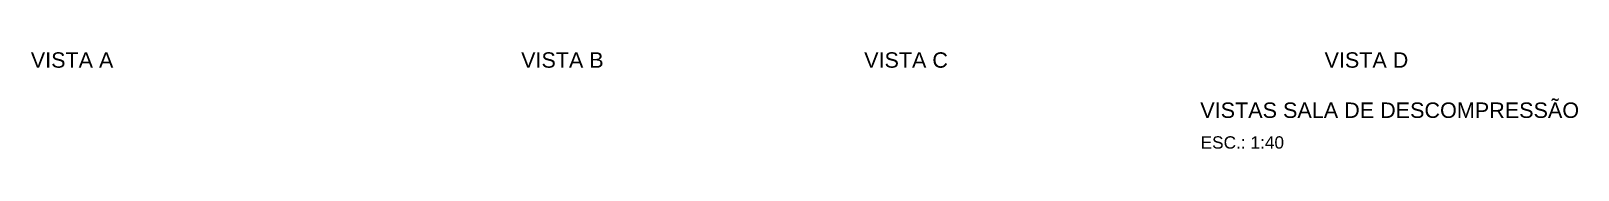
# Model space of a CAD drawing. Header units: millimetres. Extents: x 7034 to 7235, y -465 to -378.
# Drawn here: x 7093.46 to 7103.47, y -429.53 to -428.9 of the extents above; entities that cross this region are included whole.
import ezdxf

# ---------------------------------------------------------------- set-up
doc = ezdxf.new("R2010")
doc.units = ezdxf.units.MM
doc.header["$LTSCALE"] = 0.005
doc.linetypes.add('CONTINUO', pattern=[0])
doc.layers.get('0').update_dxf_attribs({"linetype": 'CONTINUO'})
doc.layers.add('TEXTO', color=7, linetype='Continuous', lineweight=15)
doc.styles.add('R80-20', font='simplex.shx', dxfattribs={"height": 0.04})
doc.styles.get("Standard").update_dxf_attribs({"font": 'arial.ttf'})

msp = doc.modelspace()

# ---------------------------------------------------------------- texts
at = {"color": 1, "char_height": 0.09975, "width": 0.67765, "attachment_point": 1, "style": 'R80-20'}
for s, insert in [('\\pi0.07186;{\\fArial|b0|i0|c0|p34;VISTA A}', (7093.384, -428.905)), ('\\pi0.07567;{\\fArial|b0|i0|c0|p34;VISTA B}', (7096.555, -428.905)), ('\\pi0.07087;{\\fArial|b0|i0|c0|p34;VISTA C}', (7098.781, -428.905)), ('\\pi0.07182;{\\fArial|b0|i0|c0|p34;VISTA D}', (7101.761, -428.905))]:
    msp.add_mtext(s, dxfattribs=dict(at, insert=insert))
at = {"layer": 'TEXTO', "attachment_point": 1}
for s, width, insert, char_height in [('VISTAS SALA DE DESCOMPRESSÃO', 3.64349, (7101.028, -429.23), 0.1), ('ESC.: 1:40', 3.13121, (7101.03, -429.449), 0.08)]:
    msp.add_mtext_dynamic_manual_height_columns(s, width=width, gutter_width=12.5, heights=[0], dxfattribs=dict(at, insert=insert, char_height=char_height))

doc.saveas('drawing.dxf')
